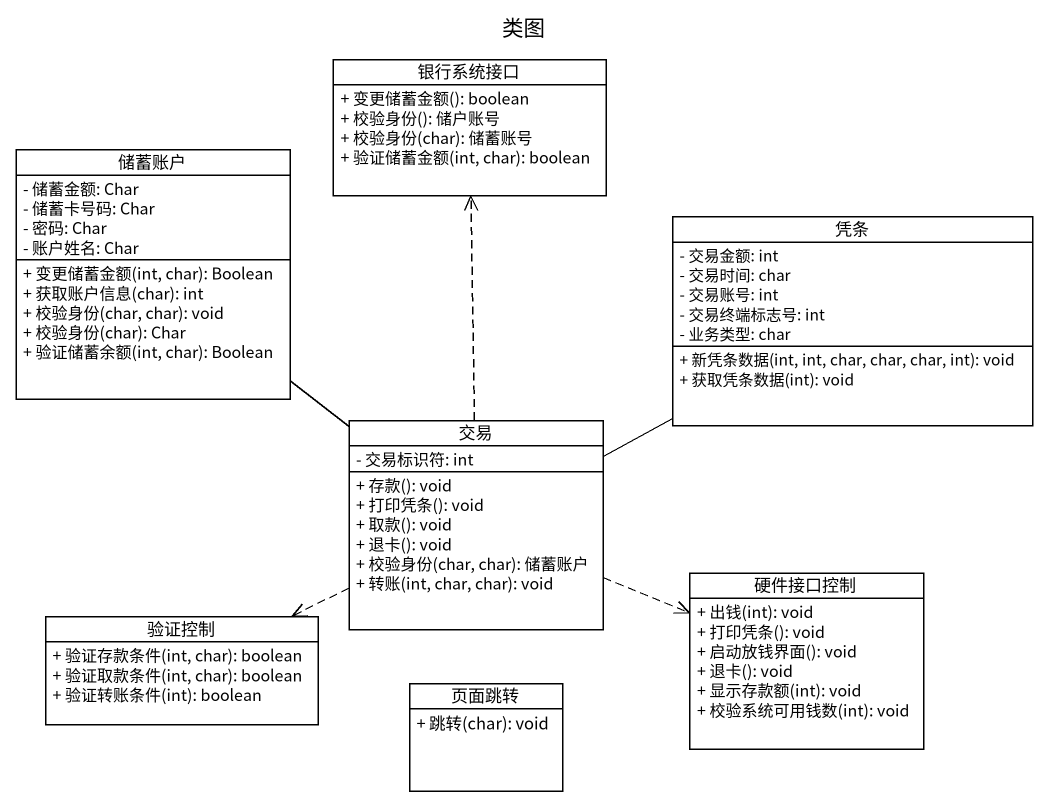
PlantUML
@startuml
title 类图
hide circle
hide empty members
skinparam classAttributeIconSize 0
class 银行系统接口 {
  + 变更储蓄金额(): boolean
  + 校验身份(): 储户账号
  + 校验身份(char): 储蓄账号
  + 验证储蓄金额(int, char): boolean
}
class 储蓄账户 {
  - 储蓄金额: Char
  - 储蓄卡号码: Char
  - 密码: Char
  - 账户姓名: Char
  + 变更储蓄金额(int, char): Boolean
  + 获取账户信息(char): int
  + 校验身份(char, char): void
  + 校验身份(char): Char
  + 验证储蓄余额(int, char): Boolean
}
class 凭条 {
  - 交易金额: int
  - 交易时间: char
  - 交易账号: int
  - 交易终端标志号: int
  - 业务类型: char
  + 新凭条数据(int, int, char, char, char, int): void
  + 获取凭条数据(int): void
}
class 交易 {
  - 交易标识符: int
  + 存款(): void
  + 打印凭条(): void
  + 取款(): void
  + 退卡(): void
  + 校验身份(char, char): 储蓄账户
  + 转账(int, char, char): void
}
class 硬件接口控制 {
  + 出钱(int): void
  + 打印凭条(): void
  + 启动放钱界面(): void
  + 退卡(): void
  + 显示存款额(int): void
  + 校验系统可用钱数(int): void
}
class 验证控制 {
  + 验证存款条件(int, char): boolean
  + 验证取款条件(int, char): boolean
  + 验证转账条件(int): boolean
}
class 页面跳转 {
  + 跳转(char): void
}
交易 .up.> 银行系统接口
交易 -up- 储蓄账户
交易 -right- 凭条
交易 .right.> 硬件接口控制
交易 .left.> 验证控制
@enduml
